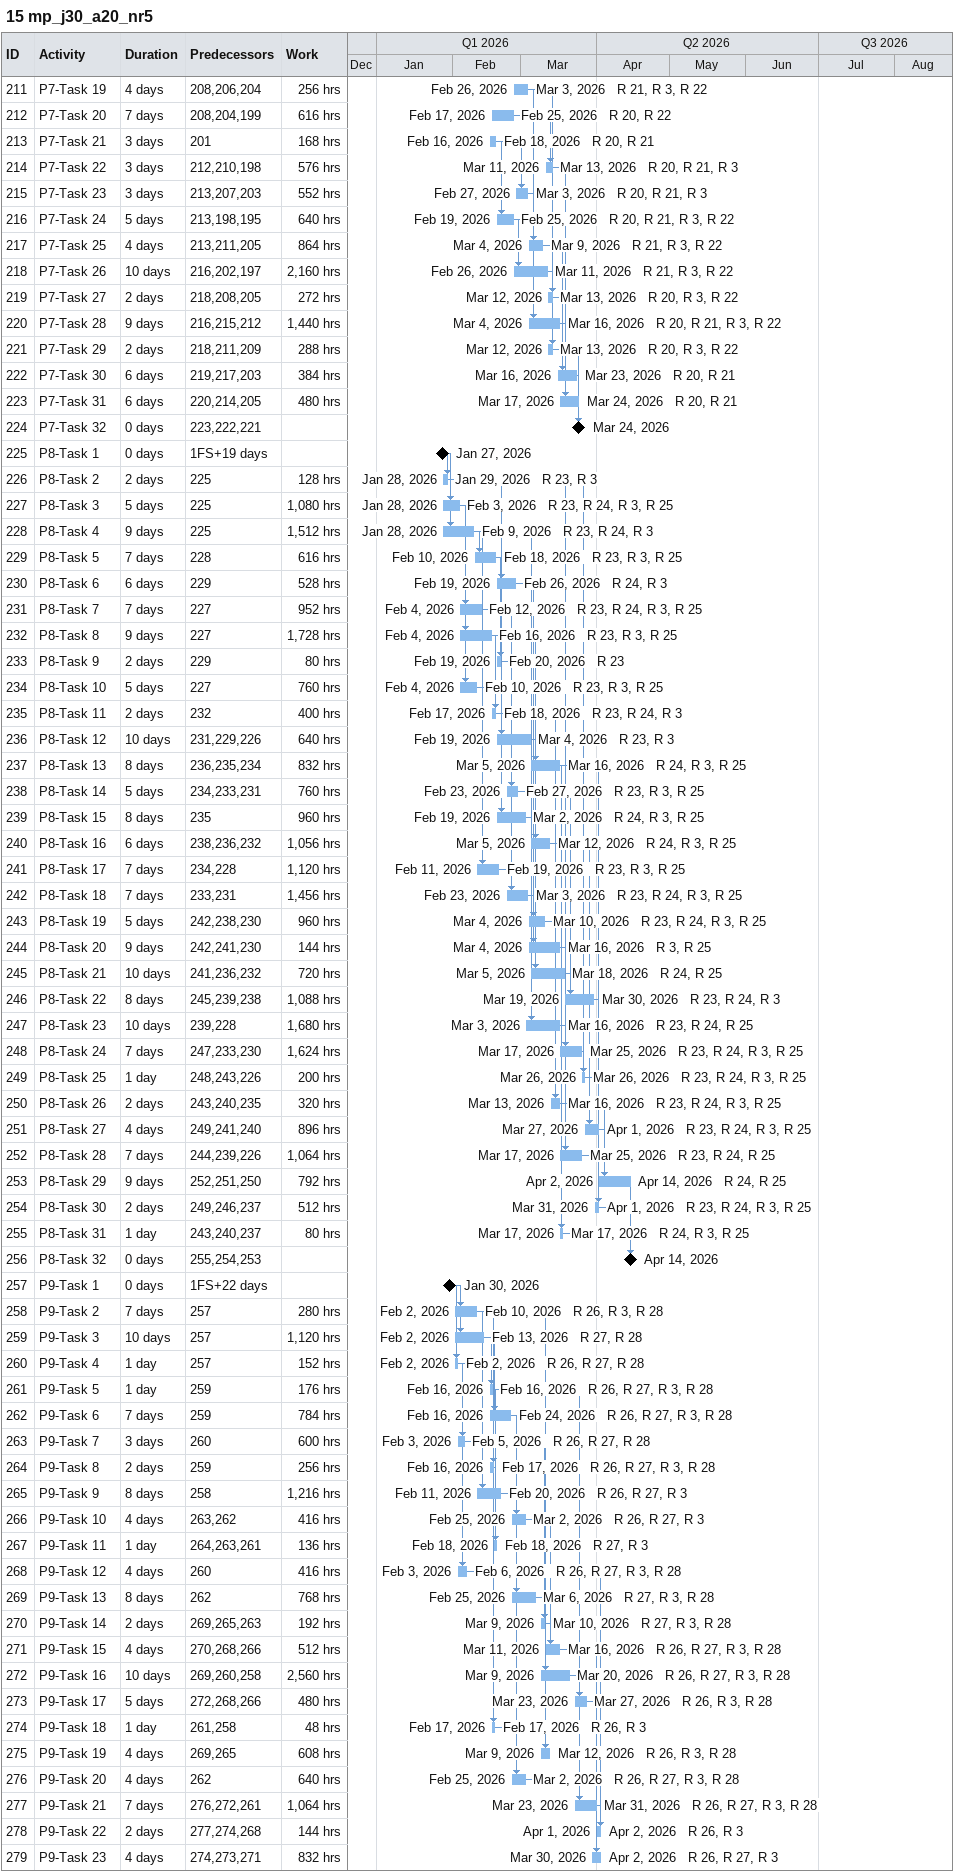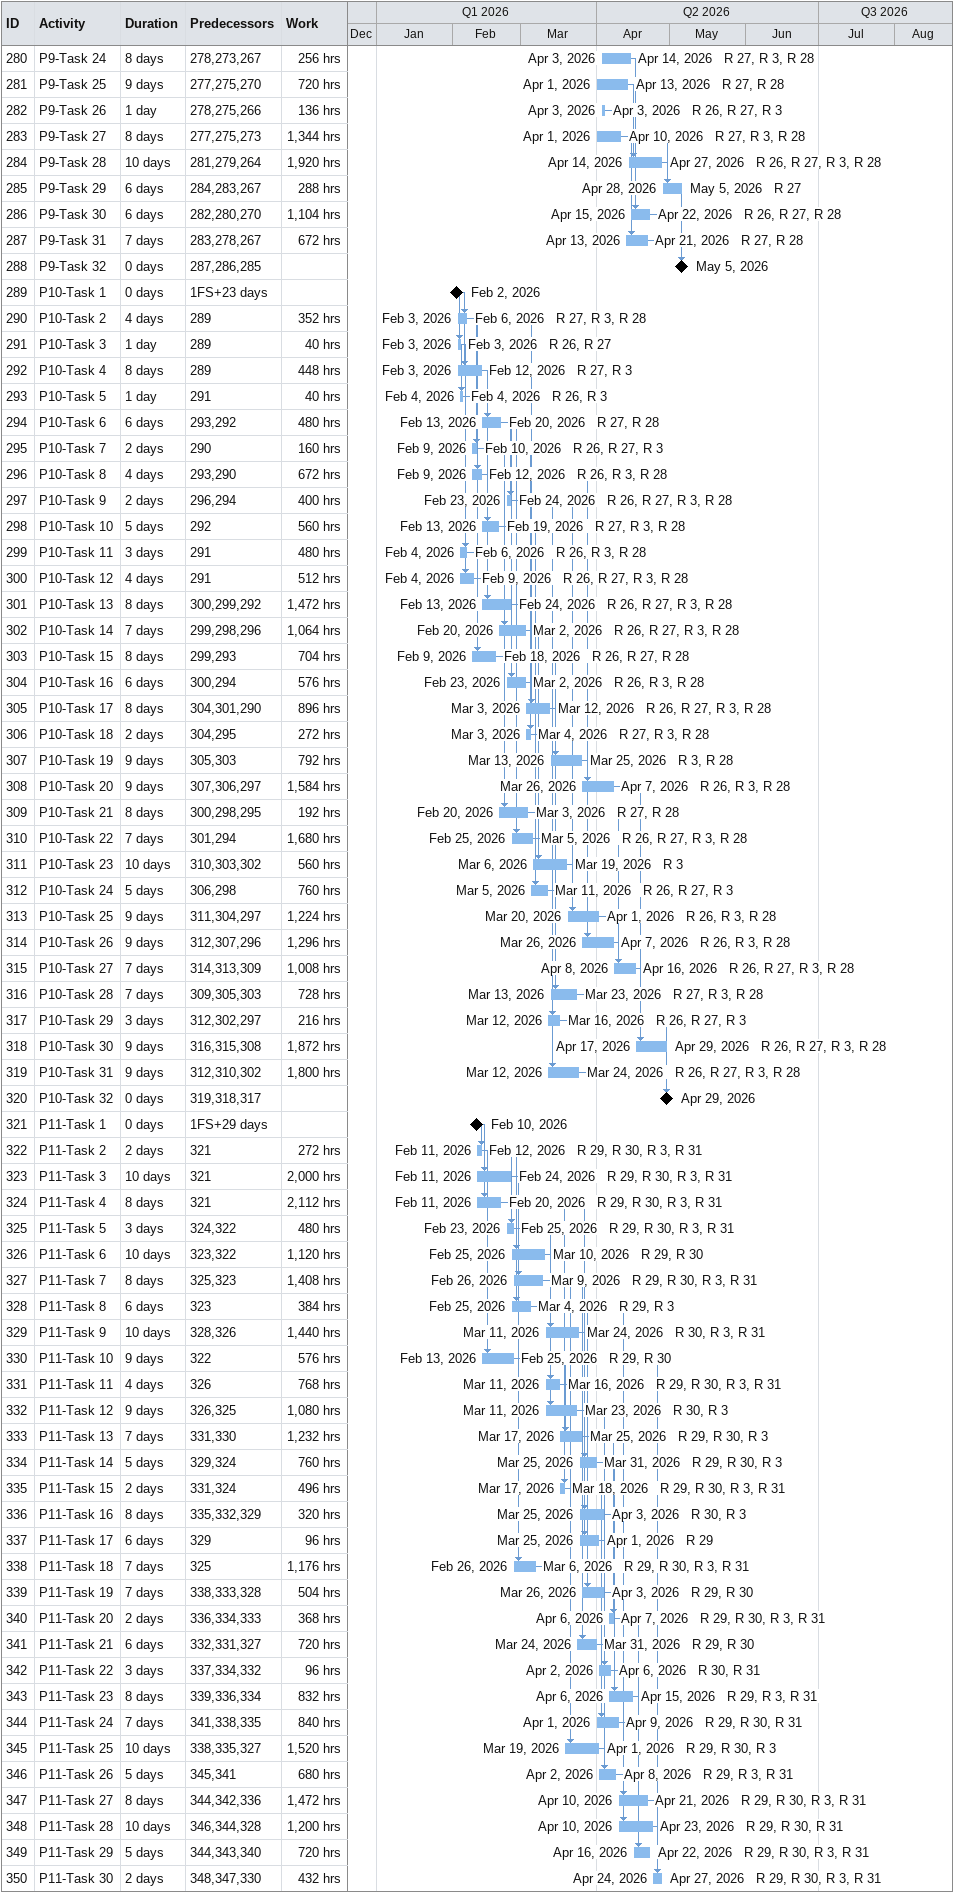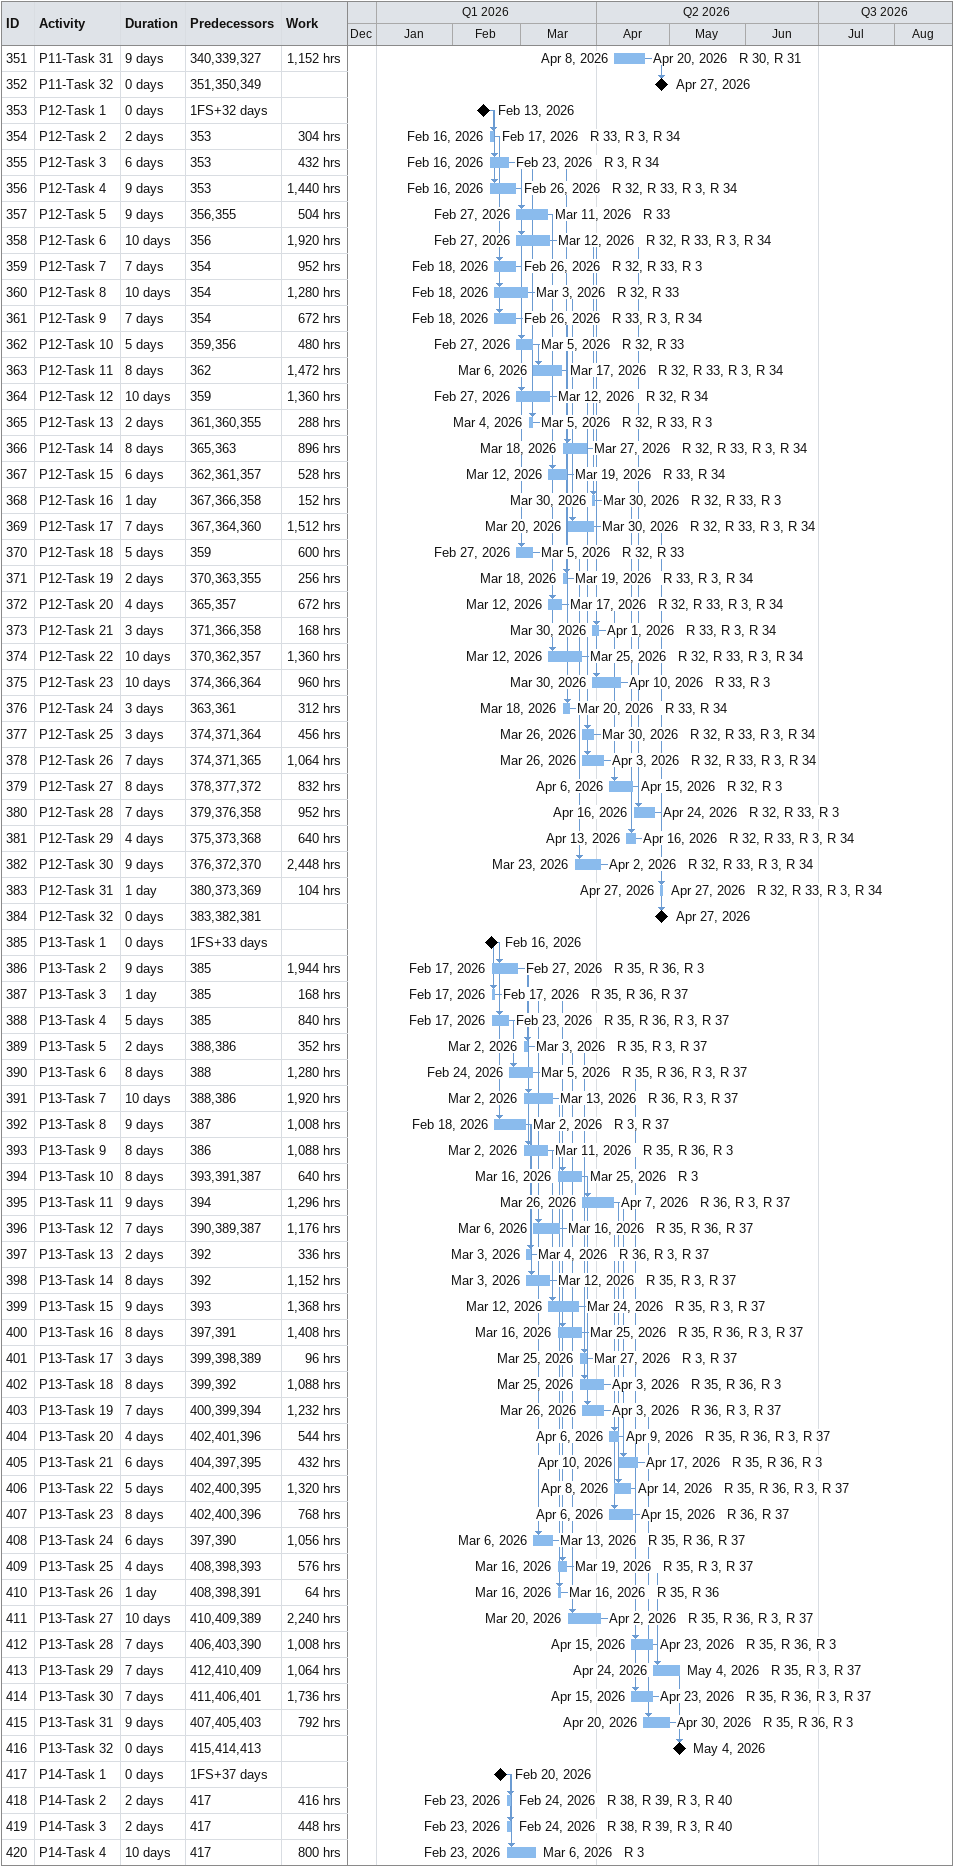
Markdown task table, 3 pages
15 mp_j30_a20_nr5

| ID | Task | Duration | Start | Finish | Predecessors | Resources | Work (h) |
|---|---|---|---|---|---|---|---|
| 211 | P7-Task 19 | 4d | 2026-02-26 | 2026-03-03 | 208, 206, 204 | R 21, R 3, R 22 | 256 |
| 212 | P7-Task 20 | 7d | 2026-02-17 | 2026-02-25 | 208, 204, 199 | R 20, R 22 | 616 |
| 213 | P7-Task 21 | 3d | 2026-02-16 | 2026-02-18 | 201 | R 20, R 21 | 168 |
| 214 | P7-Task 22 | 3d | 2026-03-11 | 2026-03-13 | 212, 210, 198 | R 20, R 21, R 3 | 576 |
| 215 | P7-Task 23 | 3d | 2026-02-27 | 2026-03-03 | 213, 207, 203 | R 20, R 21, R 3 | 552 |
| 216 | P7-Task 24 | 5d | 2026-02-19 | 2026-02-25 | 213, 198, 195 | R 20, R 21, R 3, R 22 | 640 |
| 217 | P7-Task 25 | 4d | 2026-03-04 | 2026-03-09 | 213, 211, 205 | R 21, R 3, R 22 | 864 |
| 218 | P7-Task 26 | 10d | 2026-02-26 | 2026-03-11 | 216, 202, 197 | R 21, R 3, R 22 | 2160 |
| 219 | P7-Task 27 | 2d | 2026-03-12 | 2026-03-13 | 218, 208, 205 | R 20, R 3, R 22 | 272 |
| 220 | P7-Task 28 | 9d | 2026-03-04 | 2026-03-16 | 216, 215, 212 | R 20, R 21, R 3, R 22 | 1440 |
| 221 | P7-Task 29 | 2d | 2026-03-12 | 2026-03-13 | 218, 211, 209 | R 20, R 3, R 22 | 288 |
| 222 | P7-Task 30 | 6d | 2026-03-16 | 2026-03-23 | 219, 217, 203 | R 20, R 21 | 384 |
| 223 | P7-Task 31 | 6d | 2026-03-17 | 2026-03-24 | 220, 214, 205 | R 20, R 21 | 480 |
| 224 | P7-Task 32 | 0d | 2026-03-24 | 2026-03-24 | 223, 222, 221 |  |  |
| 225 | P8-Task 1 | 0d | 2026-01-27 | 2026-01-27 | 1FS+19d |  |  |
| 226 | P8-Task 2 | 2d | 2026-01-28 | 2026-01-29 | 225 | R 23, R 3 | 128 |
| 227 | P8-Task 3 | 5d | 2026-01-28 | 2026-02-03 | 225 | R 23, R 24, R 3, R 25 | 1080 |
| 228 | P8-Task 4 | 9d | 2026-01-28 | 2026-02-09 | 225 | R 23, R 24, R 3 | 1512 |
| 229 | P8-Task 5 | 7d | 2026-02-10 | 2026-02-18 | 228 | R 23, R 3, R 25 | 616 |
| 230 | P8-Task 6 | 6d | 2026-02-19 | 2026-02-26 | 229 | R 24, R 3 | 528 |
| 231 | P8-Task 7 | 7d | 2026-02-04 | 2026-02-12 | 227 | R 23, R 24, R 3, R 25 | 952 |
| 232 | P8-Task 8 | 9d | 2026-02-04 | 2026-02-16 | 227 | R 23, R 3, R 25 | 1728 |
| 233 | P8-Task 9 | 2d | 2026-02-19 | 2026-02-20 | 229 | R 23 | 80 |
| 234 | P8-Task 10 | 5d | 2026-02-04 | 2026-02-10 | 227 | R 23, R 3, R 25 | 760 |
| 235 | P8-Task 11 | 2d | 2026-02-17 | 2026-02-18 | 232 | R 23, R 24, R 3 | 400 |
| 236 | P8-Task 12 | 10d | 2026-02-19 | 2026-03-04 | 231, 229, 226 | R 23, R 3 | 640 |
| 237 | P8-Task 13 | 8d | 2026-03-05 | 2026-03-16 | 236, 235, 234 | R 24, R 3, R 25 | 832 |
| 238 | P8-Task 14 | 5d | 2026-02-23 | 2026-02-27 | 234, 233, 231 | R 23, R 3, R 25 | 760 |
| 239 | P8-Task 15 | 8d | 2026-02-19 | 2026-03-02 | 235 | R 24, R 3, R 25 | 960 |
| 240 | P8-Task 16 | 6d | 2026-03-05 | 2026-03-12 | 238, 236, 232 | R 24, R 3, R 25 | 1056 |
| 241 | P8-Task 17 | 7d | 2026-02-11 | 2026-02-19 | 234, 228 | R 23, R 3, R 25 | 1120 |
| 242 | P8-Task 18 | 7d | 2026-02-23 | 2026-03-03 | 233, 231 | R 23, R 24, R 3, R 25 | 1456 |
| 243 | P8-Task 19 | 5d | 2026-03-04 | 2026-03-10 | 242, 238, 230 | R 23, R 24, R 3, R 25 | 960 |
| 244 | P8-Task 20 | 9d | 2026-03-04 | 2026-03-16 | 242, 241, 230 | R 3, R 25 | 144 |
| 245 | P8-Task 21 | 10d | 2026-03-05 | 2026-03-18 | 241, 236, 232 | R 24, R 25 | 720 |
| 246 | P8-Task 22 | 8d | 2026-03-19 | 2026-03-30 | 245, 239, 238 | R 23, R 24, R 3 | 1088 |
| 247 | P8-Task 23 | 10d | 2026-03-03 | 2026-03-16 | 239, 228 | R 23, R 24, R 25 | 1680 |
| 248 | P8-Task 24 | 7d | 2026-03-17 | 2026-03-25 | 247, 233, 230 | R 23, R 24, R 3, R 25 | 1624 |
| 249 | P8-Task 25 | 1d | 2026-03-26 | 2026-03-26 | 248, 243, 226 | R 23, R 24, R 3, R 25 | 200 |
| 250 | P8-Task 26 | 2d | 2026-03-13 | 2026-03-16 | 243, 240, 235 | R 23, R 24, R 3, R 25 | 320 |
| 251 | P8-Task 27 | 4d | 2026-03-27 | 2026-04-01 | 249, 241, 240 | R 23, R 24, R 3, R 25 | 896 |
| 252 | P8-Task 28 | 7d | 2026-03-17 | 2026-03-25 | 244, 239, 226 | R 23, R 24, R 25 | 1064 |
| 253 | P8-Task 29 | 9d | 2026-04-02 | 2026-04-14 | 252, 251, 250 | R 24, R 25 | 792 |
| 254 | P8-Task 30 | 2d | 2026-03-31 | 2026-04-01 | 249, 246, 237 | R 23, R 24, R 3, R 25 | 512 |
| 255 | P8-Task 31 | 1d | 2026-03-17 | 2026-03-17 | 243, 240, 237 | R 24, R 3, R 25 | 80 |
| 256 | P8-Task 32 | 0d | 2026-04-14 | 2026-04-14 | 255, 254, 253 |  |  |
| 257 | P9-Task 1 | 0d | 2026-01-30 | 2026-01-30 | 1FS+22d |  |  |
| 258 | P9-Task 2 | 7d | 2026-02-02 | 2026-02-10 | 257 | R 26, R 3, R 28 | 280 |
| 259 | P9-Task 3 | 10d | 2026-02-02 | 2026-02-13 | 257 | R 27, R 28 | 1120 |
| 260 | P9-Task 4 | 1d | 2026-02-02 | 2026-02-02 | 257 | R 26, R 27, R 28 | 152 |
| 261 | P9-Task 5 | 1d | 2026-02-16 | 2026-02-16 | 259 | R 26, R 27, R 3, R 28 | 176 |
| 262 | P9-Task 6 | 7d | 2026-02-16 | 2026-02-24 | 259 | R 26, R 27, R 3, R 28 | 784 |
| 263 | P9-Task 7 | 3d | 2026-02-03 | 2026-02-05 | 260 | R 26, R 27, R 28 | 600 |
| 264 | P9-Task 8 | 2d | 2026-02-16 | 2026-02-17 | 259 | R 26, R 27, R 3, R 28 | 256 |
| 265 | P9-Task 9 | 8d | 2026-02-11 | 2026-02-20 | 258 | R 26, R 27, R 3 | 1216 |
| 266 | P9-Task 10 | 4d | 2026-02-25 | 2026-03-02 | 263, 262 | R 26, R 27, R 3 | 416 |
| 267 | P9-Task 11 | 1d | 2026-02-18 | 2026-02-18 | 264, 263, 261 | R 27, R 3 | 136 |
| 268 | P9-Task 12 | 4d | 2026-02-03 | 2026-02-06 | 260 | R 26, R 27, R 3, R 28 | 416 |
| 269 | P9-Task 13 | 8d | 2026-02-25 | 2026-03-06 | 262 | R 27, R 3, R 28 | 768 |
| 270 | P9-Task 14 | 2d | 2026-03-09 | 2026-03-10 | 269, 265, 263 | R 27, R 3, R 28 | 192 |
| 271 | P9-Task 15 | 4d | 2026-03-11 | 2026-03-16 | 270, 268, 266 | R 26, R 27, R 3, R 28 | 512 |
| 272 | P9-Task 16 | 10d | 2026-03-09 | 2026-03-20 | 269, 260, 258 | R 26, R 27, R 3, R 28 | 2560 |
| 273 | P9-Task 17 | 5d | 2026-03-23 | 2026-03-27 | 272, 268, 266 | R 26, R 3, R 28 | 480 |
| 274 | P9-Task 18 | 1d | 2026-02-17 | 2026-02-17 | 261, 258 | R 26, R 3 | 48 |
| 275 | P9-Task 19 | 4d | 2026-03-09 | 2026-03-12 | 269, 265 | R 26, R 3, R 28 | 608 |
| 276 | P9-Task 20 | 4d | 2026-02-25 | 2026-03-02 | 262 | R 26, R 27, R 3, R 28 | 640 |
| 277 | P9-Task 21 | 7d | 2026-03-23 | 2026-03-31 | 276, 272, 261 | R 26, R 27, R 3, R 28 | 1064 |
| 278 | P9-Task 22 | 2d | 2026-04-01 | 2026-04-02 | 277, 274, 268 | R 26, R 3 | 144 |
| 279 | P9-Task 23 | 4d | 2026-03-30 | 2026-04-02 | 274, 273, 271 | R 26, R 27, R 3 | 832 |
| 280 | P9-Task 24 | 8d | 2026-04-03 | 2026-04-14 | 278, 273, 267 | R 27, R 3, R 28 | 256 |
| 281 | P9-Task 25 | 9d | 2026-04-01 | 2026-04-13 | 277, 275, 270 | R 27, R 28 | 720 |
| 282 | P9-Task 26 | 1d | 2026-04-03 | 2026-04-03 | 278, 275, 266 | R 26, R 27, R 3 | 136 |
| 283 | P9-Task 27 | 8d | 2026-04-01 | 2026-04-10 | 277, 275, 273 | R 27, R 3, R 28 | 1344 |
| 284 | P9-Task 28 | 10d | 2026-04-14 | 2026-04-27 | 281, 279, 264 | R 26, R 27, R 3, R 28 | 1920 |
| 285 | P9-Task 29 | 6d | 2026-04-28 | 2026-05-05 | 284, 283, 267 | R 27 | 288 |
| 286 | P9-Task 30 | 6d | 2026-04-15 | 2026-04-22 | 282, 280, 270 | R 26, R 27, R 28 | 1104 |
| 287 | P9-Task 31 | 7d | 2026-04-13 | 2026-04-21 | 283, 278, 267 | R 27, R 28 | 672 |
| 288 | P9-Task 32 | 0d | 2026-05-05 | 2026-05-05 | 287, 286, 285 |  |  |
| 289 | P10-Task 1 | 0d | 2026-02-02 | 2026-02-02 | 1FS+23d |  |  |
| 290 | P10-Task 2 | 4d | 2026-02-03 | 2026-02-06 | 289 | R 27, R 3, R 28 | 352 |
| 291 | P10-Task 3 | 1d | 2026-02-03 | 2026-02-03 | 289 | R 26, R 27 | 40 |
| 292 | P10-Task 4 | 8d | 2026-02-03 | 2026-02-12 | 289 | R 27, R 3 | 448 |
| 293 | P10-Task 5 | 1d | 2026-02-04 | 2026-02-04 | 291 | R 26, R 3 | 40 |
| 294 | P10-Task 6 | 6d | 2026-02-13 | 2026-02-20 | 293, 292 | R 27, R 28 | 480 |
| 295 | P10-Task 7 | 2d | 2026-02-09 | 2026-02-10 | 290 | R 26, R 27, R 3 | 160 |
| 296 | P10-Task 8 | 4d | 2026-02-09 | 2026-02-12 | 293, 290 | R 26, R 3, R 28 | 672 |
| 297 | P10-Task 9 | 2d | 2026-02-23 | 2026-02-24 | 296, 294 | R 26, R 27, R 3, R 28 | 400 |
| 298 | P10-Task 10 | 5d | 2026-02-13 | 2026-02-19 | 292 | R 27, R 3, R 28 | 560 |
| 299 | P10-Task 11 | 3d | 2026-02-04 | 2026-02-06 | 291 | R 26, R 3, R 28 | 480 |
| 300 | P10-Task 12 | 4d | 2026-02-04 | 2026-02-09 | 291 | R 26, R 27, R 3, R 28 | 512 |
| 301 | P10-Task 13 | 8d | 2026-02-13 | 2026-02-24 | 300, 299, 292 | R 26, R 27, R 3, R 28 | 1472 |
| 302 | P10-Task 14 | 7d | 2026-02-20 | 2026-03-02 | 299, 298, 296 | R 26, R 27, R 3, R 28 | 1064 |
| 303 | P10-Task 15 | 8d | 2026-02-09 | 2026-02-18 | 299, 293 | R 26, R 27, R 28 | 704 |
| 304 | P10-Task 16 | 6d | 2026-02-23 | 2026-03-02 | 300, 294 | R 26, R 3, R 28 | 576 |
| 305 | P10-Task 17 | 8d | 2026-03-03 | 2026-03-12 | 304, 301, 290 | R 26, R 27, R 3, R 28 | 896 |
| 306 | P10-Task 18 | 2d | 2026-03-03 | 2026-03-04 | 304, 295 | R 27, R 3, R 28 | 272 |
| 307 | P10-Task 19 | 9d | 2026-03-13 | 2026-03-25 | 305, 303 | R 3, R 28 | 792 |
| 308 | P10-Task 20 | 9d | 2026-03-26 | 2026-04-07 | 307, 306, 297 | R 26, R 3, R 28 | 1584 |
| 309 | P10-Task 21 | 8d | 2026-02-20 | 2026-03-03 | 300, 298, 295 | R 27, R 28 | 192 |
| 310 | P10-Task 22 | 7d | 2026-02-25 | 2026-03-05 | 301, 294 | R 26, R 27, R 3, R 28 | 1680 |
| 311 | P10-Task 23 | 10d | 2026-03-06 | 2026-03-19 | 310, 303, 302 | R 3 | 560 |
| 312 | P10-Task 24 | 5d | 2026-03-05 | 2026-03-11 | 306, 298 | R 26, R 27, R 3 | 760 |
| 313 | P10-Task 25 | 9d | 2026-03-20 | 2026-04-01 | 311, 304, 297 | R 26, R 3, R 28 | 1224 |
| 314 | P10-Task 26 | 9d | 2026-03-26 | 2026-04-07 | 312, 307, 296 | R 26, R 3, R 28 | 1296 |
| 315 | P10-Task 27 | 7d | 2026-04-08 | 2026-04-16 | 314, 313, 309 | R 26, R 27, R 3, R 28 | 1008 |
| 316 | P10-Task 28 | 7d | 2026-03-13 | 2026-03-23 | 309, 305, 303 | R 27, R 3, R 28 | 728 |
| 317 | P10-Task 29 | 3d | 2026-03-12 | 2026-03-16 | 312, 302, 297 | R 26, R 27, R 3 | 216 |
| 318 | P10-Task 30 | 9d | 2026-04-17 | 2026-04-29 | 316, 315, 308 | R 26, R 27, R 3, R 28 | 1872 |
| 319 | P10-Task 31 | 9d | 2026-03-12 | 2026-03-24 | 312, 310, 302 | R 26, R 27, R 3, R 28 | 1800 |
| 320 | P10-Task 32 | 0d | 2026-04-29 | 2026-04-29 | 319, 318, 317 |  |  |
| 321 | P11-Task 1 | 0d | 2026-02-10 | 2026-02-10 | 1FS+29d |  |  |
| 322 | P11-Task 2 | 2d | 2026-02-11 | 2026-02-12 | 321 | R 29, R 30, R 3, R 31 | 272 |
| 323 | P11-Task 3 | 10d | 2026-02-11 | 2026-02-24 | 321 | R 29, R 30, R 3, R 31 | 2000 |
| 324 | P11-Task 4 | 8d | 2026-02-11 | 2026-02-20 | 321 | R 29, R 30, R 3, R 31 | 2112 |
| 325 | P11-Task 5 | 3d | 2026-02-23 | 2026-02-25 | 324, 322 | R 29, R 30, R 3, R 31 | 480 |
| 326 | P11-Task 6 | 10d | 2026-02-25 | 2026-03-10 | 323, 322 | R 29, R 30 | 1120 |
| 327 | P11-Task 7 | 8d | 2026-02-26 | 2026-03-09 | 325, 323 | R 29, R 30, R 3, R 31 | 1408 |
| 328 | P11-Task 8 | 6d | 2026-02-25 | 2026-03-04 | 323 | R 29, R 3 | 384 |
| 329 | P11-Task 9 | 10d | 2026-03-11 | 2026-03-24 | 328, 326 | R 30, R 3, R 31 | 1440 |
| 330 | P11-Task 10 | 9d | 2026-02-13 | 2026-02-25 | 322 | R 29, R 30 | 576 |
| 331 | P11-Task 11 | 4d | 2026-03-11 | 2026-03-16 | 326 | R 29, R 30, R 3, R 31 | 768 |
| 332 | P11-Task 12 | 9d | 2026-03-11 | 2026-03-23 | 326, 325 | R 30, R 3 | 1080 |
| 333 | P11-Task 13 | 7d | 2026-03-17 | 2026-03-25 | 331, 330 | R 29, R 30, R 3 | 1232 |
| 334 | P11-Task 14 | 5d | 2026-03-25 | 2026-03-31 | 329, 324 | R 29, R 30, R 3 | 760 |
| 335 | P11-Task 15 | 2d | 2026-03-17 | 2026-03-18 | 331, 324 | R 29, R 30, R 3, R 31 | 496 |
| 336 | P11-Task 16 | 8d | 2026-03-25 | 2026-04-03 | 335, 332, 329 | R 30, R 3 | 320 |
| 337 | P11-Task 17 | 6d | 2026-03-25 | 2026-04-01 | 329 | R 29 | 96 |
| 338 | P11-Task 18 | 7d | 2026-02-26 | 2026-03-06 | 325 | R 29, R 30, R 3, R 31 | 1176 |
| 339 | P11-Task 19 | 7d | 2026-03-26 | 2026-04-03 | 338, 333, 328 | R 29, R 30 | 504 |
| 340 | P11-Task 20 | 2d | 2026-04-06 | 2026-04-07 | 336, 334, 333 | R 29, R 30, R 3, R 31 | 368 |
| 341 | P11-Task 21 | 6d | 2026-03-24 | 2026-03-31 | 332, 331, 327 | R 29, R 30 | 720 |
| 342 | P11-Task 22 | 3d | 2026-04-02 | 2026-04-06 | 337, 334, 332 | R 30, R 31 | 96 |
| 343 | P11-Task 23 | 8d | 2026-04-06 | 2026-04-15 | 339, 336, 334 | R 29, R 3, R 31 | 832 |
| 344 | P11-Task 24 | 7d | 2026-04-01 | 2026-04-09 | 341, 338, 335 | R 29, R 30, R 31 | 840 |
| 345 | P11-Task 25 | 10d | 2026-03-19 | 2026-04-01 | 338, 335, 327 | R 29, R 30, R 3 | 1520 |
| 346 | P11-Task 26 | 5d | 2026-04-02 | 2026-04-08 | 345, 341 | R 29, R 3, R 31 | 680 |
| 347 | P11-Task 27 | 8d | 2026-04-10 | 2026-04-21 | 344, 342, 336 | R 29, R 30, R 3, R 31 | 1472 |
| 348 | P11-Task 28 | 10d | 2026-04-10 | 2026-04-23 | 346, 344, 328 | R 29, R 30, R 31 | 1200 |
| 349 | P11-Task 29 | 5d | 2026-04-16 | 2026-04-22 | 344, 343, 340 | R 29, R 30, R 3, R 31 | 720 |
| 350 | P11-Task 30 | 2d | 2026-04-24 | 2026-04-27 | 348, 347, 330 | R 29, R 30, R 3, R 31 | 432 |
| 351 | P11-Task 31 | 9d | 2026-04-08 | 2026-04-20 | 340, 339, 327 | R 30, R 31 | 1152 |
| 352 | P11-Task 32 | 0d | 2026-04-27 | 2026-04-27 | 351, 350, 349 |  |  |
| 353 | P12-Task 1 | 0d | 2026-02-13 | 2026-02-13 | 1FS+32d |  |  |
| 354 | P12-Task 2 | 2d | 2026-02-16 | 2026-02-17 | 353 | R 33, R 3, R 34 | 304 |
| 355 | P12-Task 3 | 6d | 2026-02-16 | 2026-02-23 | 353 | R 3, R 34 | 432 |
| 356 | P12-Task 4 | 9d | 2026-02-16 | 2026-02-26 | 353 | R 32, R 33, R 3, R 34 | 1440 |
| 357 | P12-Task 5 | 9d | 2026-02-27 | 2026-03-11 | 356, 355 | R 33 | 504 |
| 358 | P12-Task 6 | 10d | 2026-02-27 | 2026-03-12 | 356 | R 32, R 33, R 3, R 34 | 1920 |
| 359 | P12-Task 7 | 7d | 2026-02-18 | 2026-02-26 | 354 | R 32, R 33, R 3 | 952 |
| 360 | P12-Task 8 | 10d | 2026-02-18 | 2026-03-03 | 354 | R 32, R 33 | 1280 |
| 361 | P12-Task 9 | 7d | 2026-02-18 | 2026-02-26 | 354 | R 33, R 3, R 34 | 672 |
| 362 | P12-Task 10 | 5d | 2026-02-27 | 2026-03-05 | 359, 356 | R 32, R 33 | 480 |
| 363 | P12-Task 11 | 8d | 2026-03-06 | 2026-03-17 | 362 | R 32, R 33, R 3, R 34 | 1472 |
| 364 | P12-Task 12 | 10d | 2026-02-27 | 2026-03-12 | 359 | R 32, R 34 | 1360 |
| 365 | P12-Task 13 | 2d | 2026-03-04 | 2026-03-05 | 361, 360, 355 | R 32, R 33, R 3 | 288 |
| 366 | P12-Task 14 | 8d | 2026-03-18 | 2026-03-27 | 365, 363 | R 32, R 33, R 3, R 34 | 896 |
| 367 | P12-Task 15 | 6d | 2026-03-12 | 2026-03-19 | 362, 361, 357 | R 33, R 34 | 528 |
| 368 | P12-Task 16 | 1d | 2026-03-30 | 2026-03-30 | 367, 366, 358 | R 32, R 33, R 3 | 152 |
| 369 | P12-Task 17 | 7d | 2026-03-20 | 2026-03-30 | 367, 364, 360 | R 32, R 33, R 3, R 34 | 1512 |
| 370 | P12-Task 18 | 5d | 2026-02-27 | 2026-03-05 | 359 | R 32, R 33 | 600 |
| 371 | P12-Task 19 | 2d | 2026-03-18 | 2026-03-19 | 370, 363, 355 | R 33, R 3, R 34 | 256 |
| 372 | P12-Task 20 | 4d | 2026-03-12 | 2026-03-17 | 365, 357 | R 32, R 33, R 3, R 34 | 672 |
| 373 | P12-Task 21 | 3d | 2026-03-30 | 2026-04-01 | 371, 366, 358 | R 33, R 3, R 34 | 168 |
| 374 | P12-Task 22 | 10d | 2026-03-12 | 2026-03-25 | 370, 362, 357 | R 32, R 33, R 3, R 34 | 1360 |
| 375 | P12-Task 23 | 10d | 2026-03-30 | 2026-04-10 | 374, 366, 364 | R 33, R 3 | 960 |
| 376 | P12-Task 24 | 3d | 2026-03-18 | 2026-03-20 | 363, 361 | R 33, R 34 | 312 |
| 377 | P12-Task 25 | 3d | 2026-03-26 | 2026-03-30 | 374, 371, 364 | R 32, R 33, R 3, R 34 | 456 |
| 378 | P12-Task 26 | 7d | 2026-03-26 | 2026-04-03 | 374, 371, 365 | R 32, R 33, R 3, R 34 | 1064 |
| 379 | P12-Task 27 | 8d | 2026-04-06 | 2026-04-15 | 378, 377, 372 | R 32, R 3 | 832 |
| 380 | P12-Task 28 | 7d | 2026-04-16 | 2026-04-24 | 379, 376, 358 | R 32, R 33, R 3 | 952 |
| 381 | P12-Task 29 | 4d | 2026-04-13 | 2026-04-16 | 375, 373, 368 | R 32, R 33, R 3, R 34 | 640 |
| 382 | P12-Task 30 | 9d | 2026-03-23 | 2026-04-02 | 376, 372, 370 | R 32, R 33, R 3, R 34 | 2448 |
| 383 | P12-Task 31 | 1d | 2026-04-27 | 2026-04-27 | 380, 373, 369 | R 32, R 33, R 3, R 34 | 104 |
| 384 | P12-Task 32 | 0d | 2026-04-27 | 2026-04-27 | 383, 382, 381 |  |  |
| 385 | P13-Task 1 | 0d | 2026-02-16 | 2026-02-16 | 1FS+33d |  |  |
| 386 | P13-Task 2 | 9d | 2026-02-17 | 2026-02-27 | 385 | R 35, R 36, R 3 | 1944 |
| 387 | P13-Task 3 | 1d | 2026-02-17 | 2026-02-17 | 385 | R 35, R 36, R 37 | 168 |
| 388 | P13-Task 4 | 5d | 2026-02-17 | 2026-02-23 | 385 | R 35, R 36, R 3, R 37 | 840 |
| 389 | P13-Task 5 | 2d | 2026-03-02 | 2026-03-03 | 388, 386 | R 35, R 3, R 37 | 352 |
| 390 | P13-Task 6 | 8d | 2026-02-24 | 2026-03-05 | 388 | R 35, R 36, R 3, R 37 | 1280 |
| 391 | P13-Task 7 | 10d | 2026-03-02 | 2026-03-13 | 388, 386 | R 36, R 3, R 37 | 1920 |
| 392 | P13-Task 8 | 9d | 2026-02-18 | 2026-03-02 | 387 | R 3, R 37 | 1008 |
| 393 | P13-Task 9 | 8d | 2026-03-02 | 2026-03-11 | 386 | R 35, R 36, R 3 | 1088 |
| 394 | P13-Task 10 | 8d | 2026-03-16 | 2026-03-25 | 393, 391, 387 | R 3 | 640 |
| 395 | P13-Task 11 | 9d | 2026-03-26 | 2026-04-07 | 394 | R 36, R 3, R 37 | 1296 |
| 396 | P13-Task 12 | 7d | 2026-03-06 | 2026-03-16 | 390, 389, 387 | R 35, R 36, R 37 | 1176 |
| 397 | P13-Task 13 | 2d | 2026-03-03 | 2026-03-04 | 392 | R 36, R 3, R 37 | 336 |
| 398 | P13-Task 14 | 8d | 2026-03-03 | 2026-03-12 | 392 | R 35, R 3, R 37 | 1152 |
| 399 | P13-Task 15 | 9d | 2026-03-12 | 2026-03-24 | 393 | R 35, R 3, R 37 | 1368 |
| 400 | P13-Task 16 | 8d | 2026-03-16 | 2026-03-25 | 397, 391 | R 35, R 36, R 3, R 37 | 1408 |
| 401 | P13-Task 17 | 3d | 2026-03-25 | 2026-03-27 | 399, 398, 389 | R 3, R 37 | 96 |
| 402 | P13-Task 18 | 8d | 2026-03-25 | 2026-04-03 | 399, 392 | R 35, R 36, R 3 | 1088 |
| 403 | P13-Task 19 | 7d | 2026-03-26 | 2026-04-03 | 400, 399, 394 | R 36, R 3, R 37 | 1232 |
| 404 | P13-Task 20 | 4d | 2026-04-06 | 2026-04-09 | 402, 401, 396 | R 35, R 36, R 3, R 37 | 544 |
| 405 | P13-Task 21 | 6d | 2026-04-10 | 2026-04-17 | 404, 397, 395 | R 35, R 36, R 3 | 432 |
| 406 | P13-Task 22 | 5d | 2026-04-08 | 2026-04-14 | 402, 400, 395 | R 35, R 36, R 3, R 37 | 1320 |
| 407 | P13-Task 23 | 8d | 2026-04-06 | 2026-04-15 | 402, 400, 396 | R 36, R 37 | 768 |
| 408 | P13-Task 24 | 6d | 2026-03-06 | 2026-03-13 | 397, 390 | R 35, R 36, R 37 | 1056 |
| 409 | P13-Task 25 | 4d | 2026-03-16 | 2026-03-19 | 408, 398, 393 | R 35, R 3, R 37 | 576 |
| 410 | P13-Task 26 | 1d | 2026-03-16 | 2026-03-16 | 408, 398, 391 | R 35, R 36 | 64 |
| 411 | P13-Task 27 | 10d | 2026-03-20 | 2026-04-02 | 410, 409, 389 | R 35, R 36, R 3, R 37 | 2240 |
| 412 | P13-Task 28 | 7d | 2026-04-15 | 2026-04-23 | 406, 403, 390 | R 35, R 36, R 3 | 1008 |
| 413 | P13-Task 29 | 7d | 2026-04-24 | 2026-05-04 | 412, 410, 409 | R 35, R 3, R 37 | 1064 |
| 414 | P13-Task 30 | 7d | 2026-04-15 | 2026-04-23 | 411, 406, 401 | R 35, R 36, R 3, R 37 | 1736 |
| 415 | P13-Task 31 | 9d | 2026-04-20 | 2026-04-30 | 407, 405, 403 | R 35, R 36, R 3 | 792 |
| 416 | P13-Task 32 | 0d | 2026-05-04 | 2026-05-04 | 415, 414, 413 |  |  |
| 417 | P14-Task 1 | 0d | 2026-02-20 | 2026-02-20 | 1FS+37d |  |  |
| 418 | P14-Task 2 | 2d | 2026-02-23 | 2026-02-24 | 417 | R 38, R 39, R 3, R 40 | 416 |
| 419 | P14-Task 3 | 2d | 2026-02-23 | 2026-02-24 | 417 | R 38, R 39, R 3, R 40 | 448 |
| 420 | P14-Task 4 | 10d | 2026-02-23 | 2026-03-06 | 417 | R 3 | 800 |
